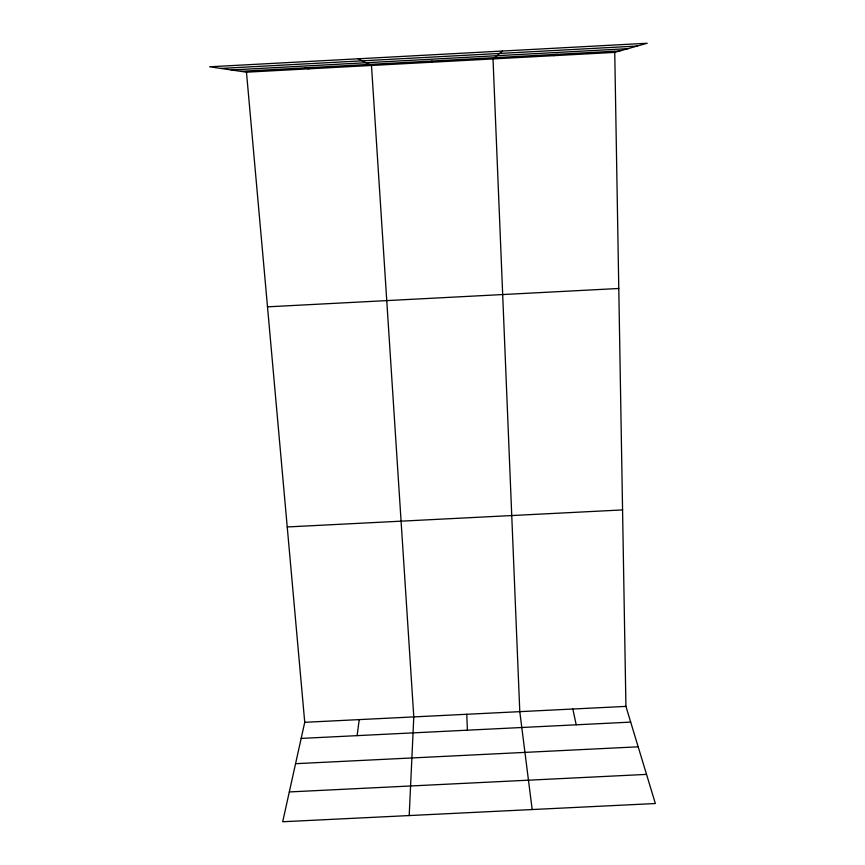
<?xml version="1.0" encoding="UTF-8"?>
<svg xmlns="http://www.w3.org/2000/svg" width="865" height="865" viewBox="0 0 865 865"><rect width="100%" height="100%" fill="white"/><g stroke="black" fill="none" stroke-linecap="round" stroke-linejoin="round"><path stroke-width="1.3" d="M409.199 815.565L413.794 716.901L371.485 65.47L358.142 58.798M357.094 735.639L359.245 719.604M246.471 72.184L304.739 722.307L282.693 821.75L655.356 803.52L625.925 706.391L614.745 52.387L647.204 43.25L209.644 66.789L246.471 72.184L614.745 52.387M502.533 51.035L493.018 58.939L519.789 711.646L532.18 809.543M553.86 55.663L557.19 54.311M220.867 68.432L637.31 46.04M231.355 69.978L628.066 48.645M240.632 71.33L619.891 50.938M267.501 306.837L618.778 288.488M287.234 526.958L622.573 509.918M304.739 722.307L625.925 706.391M301.171 738.407L630.693 722.113M295.56 763.687L638.175 746.809M289.299 791.94L646.533 774.391M304.977 67.87L308.956 68.832M431.927 61.047L432.23 62.204M572.835 709.019L576.22 724.805M466.776 714.274L467.403 730.179"/></g></svg>
